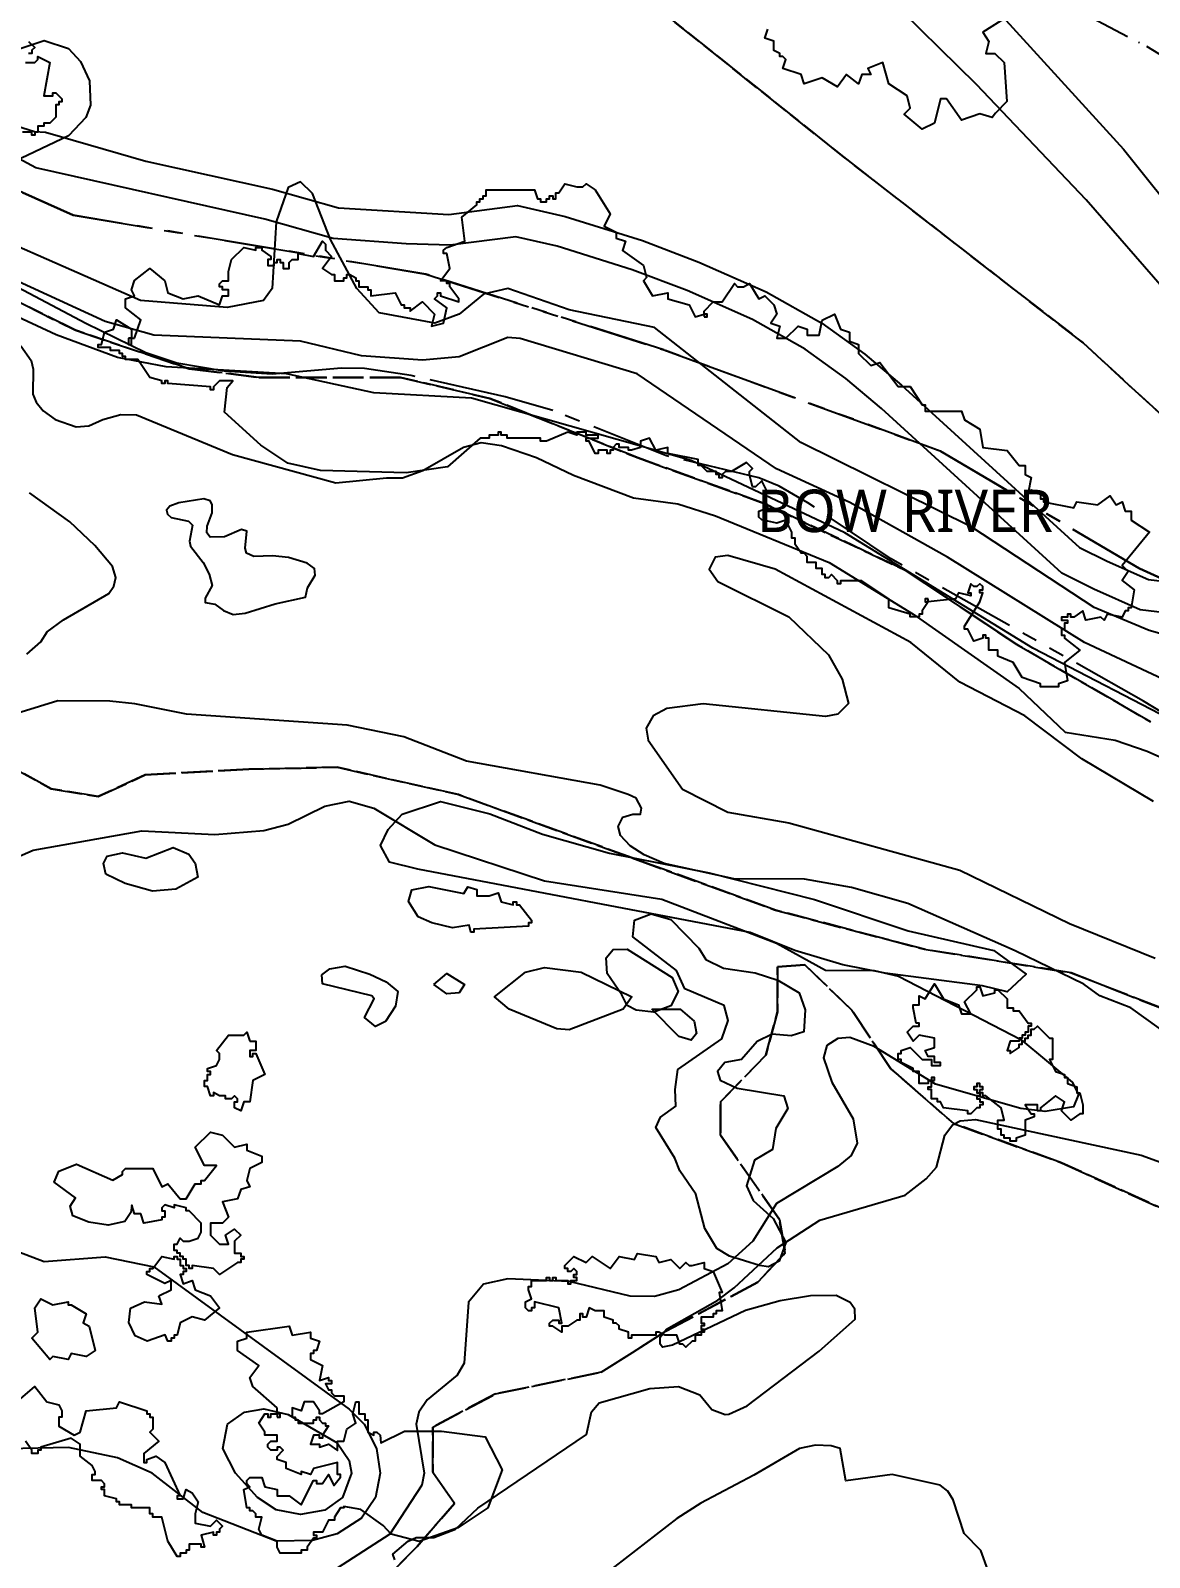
# Model space of a CAD drawing. Header units: metres. Extents: x -400 to 800, y -650 to 500.
# Drawn here: x 187.8 to 280.2, y 243.7 to 369.6 of the extents above; entities that cross this region are included whole.
import ezdxf
from ezdxf.enums import TextEntityAlignment as Align

# ---------------------------------------------------------------- set-up
doc = ezdxf.new("R2010")
doc.units = ezdxf.units.M
doc.header["$LTSCALE"] = 2
for name, pattern in [('DASHDOT', [3.556, 2.54, -0.508, 0, -0.508]), ('DASHED', [1.524, 1.27, -0.254]), ('PHANTOM', [6.35, 3.175, -0.635, 0.635, -0.635, 0.635, -0.635])]:
    doc.linetypes.add(name, pattern=pattern)
for name, color, linetype in [('SITE-FLOOD-LIMIT', 5, 'DASHED'), ('SITE-PATH', 84, 'CONTINUOUS'), ('SITE-PROPERTY', 7, 'PHANTOM'), ('SITE-SETBACK-WATER', 1, 'DASHDOT'), ('SITE-TREE-CANOPY', 94, 'CONTINUOUS'), ('SITE-WATER-EDGE', 5, 'CONTINUOUS'), ('TEXT', 7, 'CONTINUOUS'), ('TOPO-CONTOUR-MAJOR', 8, 'CONTINUOUS'), ('TOPO-CONTOUR-MINOR', 9, 'CONTINUOUS')]:
    doc.layers.add(name, color=color, linetype=linetype)
doc.styles.add('OpenSans', font='OpenSans-Regular.ttf')

msp = doc.modelspace()

# ---------------------------------------------------------------- linework, layer by layer
at = {"layer": 'SITE-FLOOD-LIMIT'}
for points in [[(-77.69, 500), (-1.74, 500), (-1.33, 499.77), (34.51, 480.88), (63.74, 464.95), (96.94, 449.64), (140.03, 428.28), (213.98, 390.59), (232.57, 377.07), (254.93, 359.21), (274.7, 343.86), (289.26, 330.5), (301.84, 320.47), (314.12, 311), (322.37, 302.81), (337.35, 290.27)], [(337.35, 290.27), (322.37, 302.81), (314.12, 311), (301.84, 320.47), (289.26, 330.5), (274.7, 343.86), (254.93, 359.21), (232.57, 377.07), (213.98, 390.59), (140.03, 428.28), (96.94, 449.64), (63.74, 464.95), (34.51, 480.88), (-1.74, 500), (399.92, 500)], [(182.02, 349.66), (191.54, 344.9), (200.92, 341.73), (206.69, 341.01), (218.37, 341.01), (225.73, 339.28), (237.99, 334.37), (248.38, 330.62), (260.03, 325.1), (269.23, 318.97), (280.26, 312.6)], [(280.26, 312.6), (269.23, 318.97), (260.03, 325.1), (248.38, 330.62), (237.99, 334.37), (225.73, 339.28), (218.37, 341.01), (206.69, 341.01), (200.92, 341.73), (191.54, 344.9), (182.02, 349.66)], [(284.05, 287.85), (273.71, 291.89), (261.6, 293.83), (249.32, 297.06), (223.15, 306.59), (213.13, 308.85), (205.86, 308.69), (197.3, 308.21), (193.42, 306.43), (189.54, 307.08), (185.99, 309.02)], [(185.99, 309.02), (189.54, 307.08), (193.42, 306.43), (197.3, 308.21), (205.86, 308.69), (213.13, 308.85), (223.15, 306.59), (249.32, 297.06), (261.6, 293.83), (273.71, 291.89), (284.05, 287.85)], [(216.2, 241), (219.75, 244.55), (222.82, 248.11), (221.04, 250.69), (221.04, 254.41), (226.21, 257.15), (234.94, 258.93), (240.27, 262.32), (247.86, 266.36), (250.13, 268.79), (249.64, 271.53), (244.79, 278.48), (244.79, 281.23), (248.51, 285.1), (249.48, 288.66), (249.48, 292.37), (251.74, 292.54), (255.62, 288.82), (258.85, 283.97), (264.02, 279.45), (272.91, 276.22), (285.67, 270.4)], [(285.67, 270.4), (272.91, 276.22), (264.02, 279.45), (258.85, 283.97), (255.62, 288.82), (251.74, 292.54), (249.48, 292.37), (249.48, 288.66), (248.51, 285.1), (244.79, 281.23), (244.79, 278.48), (249.64, 271.53), (250.13, 268.79), (247.86, 266.36), (240.27, 262.32), (234.94, 258.93), (226.21, 257.15), (221.04, 254.41), (221.04, 250.69), (222.82, 248.11), (219.75, 244.55), (216.2, 241)]]:
    msp.add_lwpolyline(points, dxfattribs=at)
at = {"layer": 'SITE-PATH'}
for points in [[(281.82, 347.8), (274.97, 355.66), (265.92, 365.18), (258.29, 372.68)], [(267.47, 371.41), (278.04, 359.84), (294.18, 339.69), (303.27, 329.11), (314.2, 318.55), (330.1, 306.5)], [(186.67, 361.77), (188.17, 361.31), (189.08, 361.25), (197.36, 358.86), (207.8, 356.54), (213.25, 354.99), (222.36, 354.45), (228.03, 355.19), (231.95, 354.29), (238.34, 352.31), (242.99, 350.53), (248.56, 348.07), (253.15, 345.49), (256.69, 342.93), (259.73, 340.37), (274.41, 326.97), (276.68, 325.84), (280.11, 324.33), (293.07, 322.76)], [(337.71, 296.41), (325.67, 303.46), (313.8, 312.18), (306.91, 318.13), (292.73, 320.24), (279.42, 321.84), (275.59, 323.54), (272.96, 324.86), (258.06, 338.45), (255.13, 340.92), (251.77, 343.35), (247.43, 345.79), (242.02, 348.18), (237.5, 349.9), (231.29, 351.83), (227.9, 352.62), (222.48, 351.91), (218.84, 352.02), (212.81, 352.48), (207.17, 354.07), (188.27, 358.31), (182.29, 361.52)]]:
    msp.add_lwpolyline(points, dxfattribs=at)
at = {"layer": 'SITE-PROPERTY'}
for points in [[(-35.35, 466), (6.91, 427.36), (28.33, 405.81), (71.07, 364.05), (88.36, 353.52), (92.28, 352.98), (117.32, 350.27), (140.49, 348.09), (161.91, 356.28), (178.21, 359.82), (187.18, 356.27), (191.35, 354.4), (220.46, 349.54), (240.09, 343.28), (262.9, 334.95), (279.37, 325.25), (306.77, 312.69), (332.86, 288.64)], [(332.86, 288.64), (306.77, 312.69), (279.37, 325.25), (262.9, 334.94), (240.09, 343.28), (220.46, 349.54), (191.35, 354.4), (187.18, 356.27), (178.21, 359.82), (161.91, 356.28), (140.49, 348.09), (117.32, 350.27), (92.28, 352.98), (88.36, 353.52), (71.07, 364.05), (28.33, 405.81), (6.91, 427.36), (-35.35, 466)], [(282.91, 312.34), (279.69, 314.31), (258.86, 326.04), (252, 330.66), (249.62, 332.04), (247.93, 332.72), (240.23, 334.57), (230.93, 338.28), (227.02, 339.4), (219.24, 341.16), (215.39, 341.74), (213.49, 341.77), (207.77, 341.29), (203.81, 341.53), (199.9, 342.19), (197.36, 343.05), (192.39, 345.45), (179.84, 352.14)]]:
    msp.add_lwpolyline(points, dxfattribs=at)
at = {"layer": 'SITE-SETBACK-WATER'}
msp.add_lwpolyline([(273.88, 371.51), (279.95, 368.33), (286.88, 364.07), (296.8, 357.24), (303.4, 354.49), (310.1, 351.05), (315.03, 348.03), (320.88, 343.78), (326.6, 343.55), (331.3, 342.82)], dxfattribs=at)
at = {"layer": 'SITE-TREE-CANOPY'}
for points in [[(268.43, 370.75), (266.43, 369.49), (266.93, 368.74), (266.68, 367.74), (267.43, 367.74), (268.18, 367), (268.41, 363.78), (267.47, 362.81), (267.19, 362.47), (266.18, 362.75), (264.68, 362.25), (263.43, 363.99), (262.93, 363.99), (262.43, 361.99), (261.43, 361.49), (259.93, 362.74), (260.43, 363.24), (260.18, 364.24), (258.68, 365.24), (258.18, 367), (256.93, 366.5), (257.18, 366), (256.43, 366), (256.18, 365.24), (255.18, 366), (254.43, 365), (253.18, 365.74), (251.68, 365.24), (251.43, 366), (249.93, 366.49), (250.18, 367.24), (249.93, 367.49), (249.68, 367.49), (249.68, 367.74), (249.18, 367.99), (249.18, 368.75), (248.43, 368.99), (248.68, 369.75)], [(187.68, 368.74), (188.18, 368.24), (187.93, 368), (187.93, 367.74), (187.68, 367.74)], [(187.43, 366.99), (188.18, 366.99), (188.43, 367.24), (188.43, 367.49), (189.43, 366.99), (188.93, 364.25), (189.68, 364.25), (189.68, 364.49), (189.93, 364.49), (190.43, 363.99), (190.43, 363.75), (190.18, 363.75), (190.18, 363.49), (189.93, 363.49), (189.93, 362.49), (189.43, 361.99), (188.93, 361.99), (188.93, 361.74), (188.43, 361.74), (188.43, 361.24), (188.18, 361.24), (188.18, 360.99), (187.93, 360.99), (187.93, 361.24), (187.18, 361.24)], [(186.43, 256.25), (188.18, 257.75), (189.18, 256.49), (190.18, 256.25), (190.43, 255.75), (190.43, 255.24), (190.18, 255.24), (190.18, 254.49), (191.43, 253.74), (191.93, 254), (192.43, 255.74), (194.93, 255.99), (195.18, 256.49), (197.43, 255.74), (197.43, 255.49), (197.68, 255.49), (197.68, 255.24), (197.93, 255.24), (197.93, 254.24), (197.68, 254), (198.43, 253.24), (197.18, 252.24), (197.18, 251.5), (197.43, 251.5), (197.43, 251.74), (198.18, 252), (198.93, 251.49), (200.18, 248.75), (199.93, 248.75), (199.93, 248.49), (200.43, 248.49), (200.68, 249.25), (201.18, 248.99), (201.68, 248.25), (201.43, 247.25), (201.43, 246.49), (202.68, 246.24), (203.18, 246.74), (203.68, 246.24), (203.43, 245.99), (203.43, 245.74), (203.18, 245.74), (203.18, 245.49), (202.93, 245.49), (202.93, 245.74), (201.93, 245.49), (202.18, 244.5), (201.93, 244.5), (201.93, 244.74), (200.93, 244.74), (200.93, 244.24), (200.68, 244.24), (200.68, 244), (200.18, 244), (200.18, 243.74), (199.93, 243.74), (199.18, 244.99), (198.68, 246.99), (197.93, 246.99), (197.93, 247.25), (197.68, 247.25), (197.68, 247.75), (196.18, 247.75), (196.18, 247.99), (195.18, 247.99), (195.18, 248.25), (194.93, 248.25), (194.93, 248.49), (193.93, 248.75), (193.93, 249.25), (193.68, 249.25), (193.68, 249.49), (193.93, 249.49), (193.93, 249.74), (193.68, 249.99), (192.93, 249.99), (192.93, 250.49), (193.18, 250.49), (193.18, 250.74), (192.93, 251.24), (191.93, 252), (191.93, 253), (191.18, 253.5), (188.68, 252.74), (188.68, 252.5), (188.43, 252.5), (188.43, 252.24), (187.93, 252.24), (187.93, 252.5), (187.43, 253.24)]]:
    msp.add_lwpolyline(points, dxfattribs=at)
for points in [[(196.43, 344.25), (196.93, 345.75), (195.68, 346.75), (195.68, 347.49), (196.43, 347.74), (196.18, 348.24), (196.43, 349), (197.68, 350), (198.93, 348.99), (199.18, 347.99), (200.43, 347.49), (201.68, 347.74), (203.43, 346.99), (203.68, 347.75), (204.18, 347.75), (204.18, 348.24), (203.68, 348.24), (203.68, 348.49), (203.43, 348.49), (203.43, 348.74), (203.68, 348.99), (204.18, 348.99), (204.18, 349.74), (204.43, 350.74), (205.43, 351.74), (206.43, 351.5), (206.43, 351.74), (206.93, 351.74), (206.93, 351.5), (207.68, 351), (207.68, 350.74), (207.43, 350.74), (207.43, 350.24), (207.93, 350.24), (207.93, 350.5), (208.18, 350.5), (208.18, 350.74), (208.43, 350.74), (208.43, 350.5), (208.68, 350.5), (208.68, 349.99), (209.18, 349.99), (209.18, 350.5), (209.43, 350.74), (209.93, 350.74), (209.93, 351.24), (211.18, 351), (211.93, 352.24), (212.18, 352), (212.18, 351.5), (212.68, 351), (211.93, 349.99), (212.68, 349.49), (212.93, 349.49), (212.93, 348.99), (213.68, 348.99), (213.68, 349.24), (213.93, 349.24), (213.93, 349.49), (214.18, 349.49), (214.68, 349.24), (214.68, 348.99), (214.93, 348.99), (214.93, 348.49), (215.68, 348.49), (215.68, 348.25), (215.93, 348.25), (215.93, 347.75), (217.93, 347.99), (218.43, 346.99), (218.68, 346.99), (218.68, 346.75), (219.18, 346.75), (219.18, 346.49), (220.18, 347.25), (221.18, 346.24), (220.93, 345.24), (221.93, 345.49), (222.18, 346.75), (221.18, 347.49), (221.43, 347.75), (221.43, 347.99), (221.68, 347.99), (221.68, 347.75), (223.18, 347.25), (223.18, 347.49), (222.43, 348.49), (222.43, 348.75), (222.18, 348.75), (222.18, 348.99), (221.68, 348.99), (222.43, 349.99), (222.18, 351.24), (221.93, 351.24), (221.93, 351.5), (222.18, 351.74), (223.68, 352.24), (223.43, 354.24), (224.68, 355.24), (224.68, 355.49), (224.93, 355.49), (224.93, 355.74), (225.18, 355.74), (225.18, 355.99), (225.43, 355.99), (225.43, 356.49), (229.43, 356.49), (229.68, 355.74), (229.93, 355.74), (229.93, 355.49), (230.43, 355.49), (230.43, 355.74), (230.68, 355.74), (230.68, 355.99), (230.93, 355.99), (230.93, 355.74), (231.18, 355.74), (231.18, 356.24), (231.43, 356.24), (231.93, 356.99), (232.93, 356.74), (233.43, 356.74), (233.68, 356.99), (234.43, 356.49), (235.68, 354.5), (235.18, 353.5), (236.18, 353), (236.18, 352.5), (236.93, 352.24), (236.68, 351.49), (238.43, 350.25), (238.68, 349.25), (238.43, 348.99), (239.18, 347.74), (240.43, 347.99), (240.43, 347.49), (242.18, 346.99), (242.68, 346), (243.43, 346.24), (243.43, 346.49), (244.18, 347.24), (244.93, 347.24), (245.93, 348.75), (246.18, 348.49), (246.68, 348.49), (247.18, 348.75), (247.93, 347.49), (248.43, 347.74), (249.18, 346.99), (249.43, 346.24), (248.93, 345.5), (249.68, 345.24), (249.43, 344.24), (250.18, 344.24), (251.18, 345.24), (251.93, 345), (251.93, 344.5), (252.93, 344.5), (253.18, 345.74), (254.18, 346.24), (254.68, 345), (255.43, 344.74), (255.43, 343.99), (256.18, 343.74), (256.18, 342.99), (257.18, 341.99), (257.93, 342.25), (259.43, 340.25), (260.43, 340.25), (261.43, 338.74), (261.68, 338.74), (261.68, 338.24), (264.68, 338.24), (264.93, 337.5), (266.18, 336.74), (266.43, 335.24), (268.43, 334.99), (269.43, 333.75), (269.93, 333.75), (269.93, 332.99), (270.43, 332.75), (270.18, 331.49), (270.43, 331.49), (270.43, 331.75), (271.18, 331.49), (271.18, 330.99), (271.43, 330.99), (271.43, 330.74), (273.93, 330.24), (274.18, 330.74), (275.93, 330.49), (276.93, 331.24), (277.43, 330.49), (277.93, 330.74), (278.18, 329.99), (278.68, 329.99), (278.68, 329.24), (280.18, 328.24), (277.93, 325.49), (278.43, 324.99), (277.93, 324.25), (278.93, 323.49), (278.68, 321.99), (278.43, 321.99), (278.43, 321.74), (278.18, 321.74), (277.93, 321.24), (276.68, 321.49), (276.43, 320.99), (276.18, 321.24), (274.93, 320.99), (274.68, 321.75), (273.93, 321.24), (273.68, 321.24), (273.68, 321.49), (273.43, 321.49), (273.43, 321.24), (272.93, 321.24), (272.93, 320.99), (273.43, 320.99), (273.43, 320.74), (273.18, 320.74), (273.18, 320.24), (272.93, 320.24), (272.93, 319.74), (273.18, 319.74), (273.18, 319.5), (274.43, 318.5), (273.18, 317.5), (273.43, 315.99), (272.68, 315.74), (272.68, 315.49), (271.18, 315.49), (271.18, 315.74), (269.68, 316.24), (268.93, 317.5), (267.68, 318), (267.68, 318.5), (266.93, 318.5), (266.93, 319.49), (266.68, 319.49), (266.68, 319.74), (266.43, 319.74), (266.43, 319.49), (265.68, 319.24), (265.18, 320.24), (264.93, 320.24), (264.93, 320.49), (266.18, 322.49), (266.43, 323.25), (266.18, 323.25), (266.18, 323.49), (266.43, 323.49), (266.43, 323.75), (266.18, 323.99), (265.93, 323.75), (265.68, 323.75), (265.43, 323.99), (265.18, 323.25), (265.43, 323.25), (265.43, 322.99), (264.43, 323.25), (264.18, 322.75), (261.93, 322.49), (261.43, 321.75), (261.43, 321.49), (261.18, 321.49), (261.18, 321.25), (260.43, 321.25), (260.43, 321.49), (258.68, 321.99), (258.68, 322.75), (256.43, 324.24), (254.68, 324.24), (254.68, 323.99), (254.43, 323.99), (254.43, 324.24), (253.93, 324.74), (253.68, 324.49), (253.43, 324.49), (253.43, 324.74), (253.18, 324.74), (253.18, 325.24), (252.68, 325.24), (252.68, 325.74), (251.93, 325.74), (251.93, 326.24), (251.68, 326.5), (251.43, 326.5), (250.93, 327.24), (250.93, 327.74), (250.68, 327.74), (250.68, 328.24), (250.18, 329.24), (249.43, 328.99), (248.18, 329.25), (247.93, 329.49), (247.93, 329.99), (248.68, 330.25), (248.43, 331.25), (248.43, 331.49), (248.68, 331.49), (248.18, 332.49), (247.68, 331.99), (247.43, 331.99), (247.18, 332.99), (247.18, 333.24), (247.43, 333.49), (246.93, 334), (245.68, 333.24), (245.18, 333.24), (244.93, 332.99), (244.93, 332.74), (244.68, 332.74), (244.68, 332.99), (244.43, 332.99), (244.43, 333.24), (243.68, 333.24), (243.18, 333.74), (242.93, 333.74), (242.93, 334.24), (240.43, 334.74), (240.43, 335.24), (239.43, 335), (238.93, 336), (238.18, 335.74), (238.18, 335.24), (237.43, 335), (237.18, 335), (237.18, 335.24), (236.43, 335.24), (236.43, 335.5), (236.18, 335.5), (235.93, 335.24), (235.93, 335), (235.68, 335), (235.68, 334.74), (235.43, 334.74), (235.43, 335), (234.68, 335), (234.68, 334.74), (234.43, 334.74), (233.93, 335.74), (233.68, 335.74), (233.68, 335.99), (234.68, 335.99), (234.68, 336.24), (233.68, 336.24), (233.68, 336.49), (232.93, 336.49), (232.93, 336.24), (232.18, 336.49), (230.43, 335.74), (229.93, 335.74), (229.93, 335.99), (227.18, 335.99), (227.18, 336.24), (226.68, 336.24), (226.68, 336.49), (226.43, 336.49), (226.43, 336.24), (225.68, 336.24), (225.68, 335.99), (224.94, 335.99), (222.26, 333.63), (218.84, 333.15), (211.77, 333.34), (209.06, 333.94), (206.84, 335.41), (203.85, 338.15), (204.06, 340.18), (204.53, 340.74), (203.43, 340.74), (202.93, 340.24), (202.93, 340), (202.68, 340), (202.68, 340.24), (199.18, 340.5), (199.18, 340.74), (198.93, 340.74), (198.93, 340.5), (198.68, 340.5), (198.68, 340.74), (197.68, 341), (196.68, 342.49), (195.68, 342.49), (195.68, 342.74), (195.43, 342.74), (195.43, 342.99), (195.18, 342.99), (195.18, 343.24), (194.43, 343.24), (194.43, 343.49), (193.43, 343.49), (193.43, 343.74), (193.68, 343.74), (193.93, 344.75), (194.68, 344.99), (194.93, 345.75), (196.18, 344.99), (196.18, 344.25)], [(243.43, 346), (243.68, 346), (243.68, 346.24), (243.43, 346.24)], [(195.93, 344.25), (195.93, 343.74), (196.18, 343.74), (196.18, 344.25)], [(261.93, 322.75), (261.68, 322.75), (261.68, 322.49), (261.93, 322.49)], [(218.5, 304.98), (221.68, 306.01), (225.75, 305.01), (230.1, 303.34), (235.62, 301.75), (243.84, 300.13), (252.55, 297.94), (260.28, 295.35), (267.33, 293.74), (270.01, 291.77), (268.45, 290.32), (266.41, 290.82), (258.37, 291.85), (254.88, 292.55), (250.92, 293.74), (247.22, 295.21), (219.79, 300.43), (217.47, 301.02), (216.72, 302.4), (217.34, 303.7)], [(193.85, 300.91), (194.15, 301.51), (195.43, 301.79), (197.35, 301.36), (199.61, 302.24), (200.91, 301.67), (201.43, 300.93), (201.64, 299.78), (199.84, 298.79), (197.9, 298.62), (195.64, 299.27), (194.04, 300.03)], [(222.65, 295.61), (220.95, 296), (219.82, 296.52), (219.02, 297.78), (219.3, 298.74), (220.72, 299.01), (223.59, 298.43), (223.93, 298.99), (224.68, 298.75), (224.68, 298.25), (225.68, 298.25), (226.43, 298.49), (226.68, 297.74), (227.68, 297.49), (227.68, 297.74), (227.93, 297.74), (227.93, 297.49), (228.18, 297.49), (229.18, 296.24), (229.18, 296), (228.93, 296), (228.93, 295.74), (224.43, 295.5), (224.43, 295.24), (224.18, 295.24), (224.04, 295.83)], [(241.41, 275.56), (241.01, 276.6), (239.45, 279.13), (239.82, 279.97), (241.09, 280.89), (241.03, 282.27), (241.25, 283.92), (244.88, 286.44), (245.4, 287.95), (245.09, 289.18), (241.84, 290.58), (241.16, 292.08), (237.55, 294.87), (237.68, 296.24), (239.06, 296.75), (240.69, 296.28), (242.99, 293.92), (243.58, 292.99), (245.03, 292.27), (247.64, 291.89), (249.51, 291.28), (251.26, 290.23), (251.78, 288.83), (251.66, 287.03), (250.61, 286.69), (249.04, 286.83), (247.81, 286.21), (246.5, 284.74), (245.13, 284.49), (244.52, 283.75), (244.75, 283.02), (246.16, 282.38), (250, 281.75), (250.34, 280.69), (249.35, 279.05), (249.06, 277.3), (247.59, 276.43), (246.93, 274.32), (247.48, 273.1), (249.12, 271.61), (250.16, 269.63), (249.63, 268.11), (248.73, 267.64), (248.01, 267.74), (245.53, 268.51), (244.49, 269.14), (243.5, 270.8), (242.73, 273.62)], [(236.64, 290.07), (235.42, 291.83), (235.34, 293.13), (235.91, 293.82), (237.07, 293.85), (240.8, 291.5), (241.29, 290.36), (240.69, 289.17), (239.29, 288.63), (237.82, 288.82), (237.09, 289.19)], [(211.89, 291.73), (212.53, 292.22), (213.8, 292.44), (215.84, 291.79), (217.2, 291.15), (218.14, 290.35), (217.95, 289.15), (217.14, 287.88), (216.32, 287.45), (215.39, 288.21), (216.19, 289.73), (216.01, 289.99), (211.94, 290.98)], [(261.93, 282.99), (261.93, 282.75), (261.18, 282.75), (261.18, 283.75), (260.68, 283.75), (260.68, 283.99), (259.68, 284.49), (259.68, 284.74), (259.43, 284.74), (259.43, 285.24), (259.68, 285.24), (259.68, 285.49), (260.43, 285.74), (261.43, 284.74), (262.18, 284.74), (262.18, 284.25), (262.93, 284.25), (262.93, 284.49), (262.43, 284.49), (262.43, 284.99), (261.93, 284.99), (261.68, 285.49), (262.43, 285.74), (262.43, 286.5), (261.18, 286.74), (260.68, 286.24), (260.18, 287), (260.68, 287.5), (261.18, 287.5), (261.18, 287.74), (260.93, 287.74), (260.68, 289), (260.68, 289.24), (261.18, 289.24), (261.18, 289.99), (261.68, 289.74), (262.43, 290.99), (263.18, 289.74), (264.43, 289.24), (264.68, 288.5), (265.43, 288.5), (264.93, 289.5), (265.93, 290.49), (265.93, 290.74), (266.18, 290.74), (266.43, 289.99), (267.43, 290.24), (267.43, 290.49), (267.68, 290.49), (268.43, 289.74), (268.43, 289), (268.93, 289), (268.93, 288.74), (269.43, 288.74), (270.18, 287.74), (270.43, 287.74), (270.43, 287.5), (270.18, 287.5), (270.18, 287), (269.93, 287), (269.93, 286.74), (269.68, 286.74), (269.68, 286.49), (269.43, 286.49), (269.43, 286.24), (268.68, 286.24), (268.43, 285.49), (268.68, 285.49), (268.68, 285.24), (269.43, 285.74), (269.43, 285.99), (269.68, 285.99), (269.68, 286.24), (269.93, 286.24), (269.93, 286.49), (270.18, 286.49), (270.18, 286.74), (270.43, 286.74), (270.43, 287.24), (270.68, 287.24), (270.93, 287.5), (271.93, 286.49), (272.18, 286.49), (272.18, 284.75), (271.93, 284.75), (272.43, 283.75), (273.18, 283.49), (273.18, 283.25), (273.43, 283.25), (273.43, 282.75), (274.18, 282.49), (274.18, 281.99), (274.43, 281.99), (274.68, 280.99), (274.68, 280.24), (274.43, 280.24), (273.68, 279.74), (272.93, 280.5), (273.18, 281.24), (272.43, 281.74), (271.18, 280.74), (271.18, 280.49), (270.93, 280.49), (270.93, 280.99), (269.93, 280.99), (270.43, 280.24), (270.68, 280.24), (270.68, 280), (269.93, 279.74), (269.93, 278.5), (269.18, 278.24), (269.18, 278), (268.68, 278), (268.68, 278.24), (268.18, 278.24), (268.18, 278.5), (267.93, 278.5), (267.93, 279), (267.68, 279), (267.68, 279.74), (268.18, 279.74), (267.93, 280.74), (266.68, 281.74), (266.43, 281.74), (266.43, 281.99), (266.18, 281.99), (266.18, 281.74), (265.93, 281.74), (265.93, 281.49), (266.18, 281.49), (266.18, 281.24), (266.43, 281.24), (266.43, 280.99), (266.18, 280.99), (266.18, 280.74), (265.93, 280.74), (265.43, 280.24), (265.18, 280.24), (265.18, 280.49), (263.18, 280.74), (262.93, 281.24), (262.68, 281.24), (262.68, 281.49), (262.18, 281.49), (262.18, 282.25), (261.93, 282.25), (261.93, 282.49), (262.18, 282.49), (262.18, 282.99)], [(205.93, 286.24), (206.43, 286.24), (206.43, 285.49), (205.93, 285.49), (205.93, 284.99), (206.18, 284.99), (206.18, 285.24), (206.43, 285.24), (207.18, 283.5), (206.18, 283), (205.93, 281.24), (205.43, 281.24), (205.18, 280.49), (204.68, 280.74), (204.68, 281.24), (204.93, 281.24), (204.93, 281.5), (204.68, 281.74), (204.43, 281.5), (203.93, 281.5), (203.93, 281.74), (203.43, 281.74), (202.93, 282), (202.93, 281.74), (202.68, 281.74), (202.43, 282.5), (202.18, 282.5), (202.18, 283), (202.43, 283), (202.43, 283.5), (202.68, 283.5), (202.68, 283.74), (202.43, 283.74), (202.43, 284), (203.18, 284.24), (203.43, 284.74), (203.43, 285.24), (203.18, 285.49), (204.18, 286.75), (205.43, 286.75), (205.68, 286.99)], [(262.43, 282.99), (262.43, 283.25), (262.18, 283.25), (262.18, 282.99)], [(266.18, 282.25), (266.43, 282.25), (266.43, 282.49), (266.18, 282.49), (266.18, 282.75), (265.93, 282.75), (265.93, 282.49), (265.68, 282.49), (265.68, 282.25), (265.93, 282.25), (265.93, 281.99), (266.18, 281.99)], [(196.11, 272.1), (195.61, 271.36), (194.23, 271.06), (192.65, 271.31), (191.32, 271.84), (191.1, 272.64), (191.54, 273.33), (189.78, 274.61), (190.16, 275.51), (191.64, 276.11), (194.62, 274.79), (195.43, 275.24), (195.43, 275.49), (195.68, 275.75), (197.93, 275.74), (198.68, 274.24), (199.18, 274.49), (200.18, 273.24), (200.68, 273.24), (201.43, 274.49), (201.93, 274.49), (201.93, 274.74), (202.18, 274.74), (203.18, 275.99), (202.18, 275.99), (201.43, 277.49), (202.68, 278.75), (203.68, 278.49), (204.68, 277.49), (205.68, 277.75), (205.68, 277.25), (206.93, 276.75), (206.93, 276.24), (205.93, 275.74), (205.68, 274.74), (205.93, 274.24), (205.18, 274), (204.93, 273.24), (203.68, 273), (204.18, 271.74), (203.68, 271.24), (202.68, 271.24), (202.68, 270.24), (203.43, 269.49), (204.18, 269.49), (203.93, 270.24), (204.68, 270.74), (205.18, 270.24), (204.68, 269.75), (204.68, 268.75), (205.18, 268.75), (205.18, 268.49), (205.43, 268.49), (205.43, 268.25), (205.18, 268.25), (205.18, 267.99), (204.93, 267.99), (203.43, 266.99), (202.93, 267.49), (201.18, 267.75), (201.18, 267.49), (200.93, 267.49), (200.93, 267.75), (200.68, 267.75), (200.68, 268.25), (200.43, 268.25), (200.43, 268.49), (200.18, 268.49), (200.18, 268.75), (199.93, 268.75), (199.93, 268.99), (199.68, 268.99), (199.68, 269.49), (199.93, 269.49), (200.18, 269.99), (200.43, 269.74), (200.93, 269.74), (201.68, 269.99), (201.93, 270.49), (201.93, 271.24), (200.93, 272.24), (200.68, 272.24), (200.68, 272.5), (199.68, 272.74), (199.68, 272.5), (198.93, 272.74), (198.68, 272.5), (198.68, 272.24), (198.93, 272.24), (198.93, 271.74), (198.68, 271.74), (198.68, 271.5), (197.18, 271.24), (196.93, 272), (196.43, 272), (196.19, 272.71)], [(198.43, 265.24), (199.43, 265.74), (199.43, 266.49), (198.93, 266.25), (197.43, 266.99), (197.43, 267.25), (197.68, 267.25), (197.68, 267.49), (197.93, 267.49), (198.68, 268.49), (199.68, 268.25), (199.68, 268.49), (199.93, 268.49), (199.93, 268.25), (200.18, 268.25), (200.18, 267.75), (200.43, 267.75), (200.43, 267.49), (200.68, 267.49), (200.68, 267.25), (200.43, 267.25), (200.43, 266.99), (200.18, 266.99), (200.43, 266.24), (201.18, 266.49), (201.43, 265.74), (202.68, 265.24), (203.43, 264.24), (202.18, 263.24), (201.18, 263.5), (200.18, 263), (199.93, 262), (199.68, 262), (199.68, 261.74), (199.43, 261.74), (199.43, 261.5), (199.18, 261.5), (198.95, 262.03), (197.45, 261.5), (196.47, 261.93), (195.96, 263.04), (196.1, 264.21), (197.24, 264.73), (198.66, 264.54)], [(239.68, 268), (240.68, 268.24), (241.43, 267.5), (241.93, 268), (242.18, 267.74), (242.43, 267.74), (243.43, 268), (243.43, 267.5), (244.18, 267.24), (244.93, 265.5), (244.68, 265.5), (244.93, 263.99), (244.43, 263.99), (244.43, 263.74), (244.18, 263.74), (244.18, 263.49), (243.18, 263.49), (243.18, 262.99), (243.43, 262.99), (243.43, 262.75), (243.18, 262.75), (243.18, 262.49), (243.43, 262.49), (243.43, 262.25), (243.18, 262.25), (243.18, 261.99), (242.68, 261.99), (242.68, 261.49), (242.43, 261.49), (241.93, 260.99), (241.68, 261.25), (241.43, 261.25), (241.18, 261.99), (240.18, 261.99), (239.68, 262.25), (239.43, 262.25), (239.43, 261.99), (237.43, 261.99), (237.43, 261.75), (237.18, 261.75), (237.18, 262.25), (236.43, 262.49), (236.43, 262.75), (236.18, 262.99), (235.93, 262.99), (235.93, 263.24), (235.18, 263.49), (235.18, 263.99), (234.43, 263.99), (233.93, 264.24), (233.68, 263.49), (233.43, 263.49), (233.43, 263.74), (233.18, 263.74), (233.18, 263.24), (232.93, 263.24), (232.18, 262.74), (231.68, 262.74), (231.68, 262.25), (230.93, 262.74), (230.68, 262.74), (230.68, 262.99), (230.93, 263.24), (231.43, 263.24), (231.43, 262.99), (231.68, 262.99), (231.43, 264.24), (229.43, 264.74), (229.43, 264.24), (229.18, 264.24), (229.18, 263.99), (228.93, 263.99), (228.68, 264.24), (228.68, 264.74), (229.18, 265), (228.93, 265.74), (228.93, 266), (229.18, 266), (229.18, 266.5), (230.43, 266.5), (230.43, 266.74), (230.68, 266.74), (230.68, 266.5), (230.93, 266.5), (230.93, 266.74), (231.18, 266.74), (231.18, 266.5), (232.18, 266.5), (232.18, 266.24), (232.43, 266.24), (232.43, 266.5), (232.93, 266.5), (232.93, 266.74), (232.68, 266.74), (232.68, 267), (232.93, 267), (232.93, 267.24), (232.68, 267.49), (232.43, 267.24), (232.18, 267.24), (232.18, 267.49), (231.93, 267.49), (231.93, 267.74), (232.68, 268.49), (233.68, 267.99), (234.18, 268.49), (235.68, 267.5), (236.43, 268.49), (237.68, 268.24), (237.93, 268.74), (239.43, 268.49)], [(189.68, 264.49), (190.93, 264.74), (190.93, 264.49), (191.18, 264.49), (192.43, 263.74), (192.18, 263), (192.68, 262.74), (193.18, 260.74), (192.43, 260.24), (191.18, 260.49), (190.93, 259.99), (189.68, 260.24), (189.43, 259.99), (187.93, 261.74), (188.43, 262.24), (188.18, 264.24), (188.68, 264.99)], [(208.18, 255.99), (206.18, 257.75), (205.93, 258.49), (206.68, 259.49), (204.93, 260.74), (204.93, 261.49), (205.68, 261.74), (205.68, 262.24), (209.18, 262.74), (209.43, 261.99), (210.93, 262.24), (210.93, 261.74), (211.68, 261.49), (211.43, 260.74), (211.18, 260.74), (211.18, 260.49), (210.93, 260.49), (210.93, 259.99), (211.93, 259.49), (211.68, 258.25), (212.43, 258.49), (212.43, 258.25), (212.68, 258.25), (212.68, 257.99), (212.18, 257.99), (212.43, 257.49), (212.68, 257.49), (212.68, 257.24), (212.93, 256.99), (213.68, 256.99), (213.68, 256.49), (211.93, 255.5), (211.68, 255.5), (211.68, 255.74), (211.18, 256.49), (210.43, 256.49), (210.18, 255.74), (209.43, 255.99), (209.43, 255.24), (209.68, 255.24), (209.68, 255), (209.93, 255), (209.93, 254.74), (211.18, 254.74), (211.18, 255), (211.43, 255), (211.43, 255.24), (211.68, 255.24), (211.68, 255), (211.93, 254.74), (212.18, 254.74), (212.18, 254.5), (212.43, 254.5), (211.93, 253.74), (211.93, 253.5), (211.68, 253.5), (211.68, 253.74), (211.18, 253.74), (210.93, 253), (211.68, 253), (211.68, 252.74), (212.43, 253), (213.18, 252.49), (213.18, 253.24), (213.68, 253.24), (213.93, 254.24), (214.68, 254.74), (214.43, 255.5), (214.68, 256.49), (214.93, 256.49), (214.93, 255.5), (215.43, 255.5), (215.43, 255), (215.68, 255), (215.68, 254), (216.18, 253.74), (216.18, 254), (216.43, 254), (216.68, 253.74), (216.76, 253.11), (218.71, 254.07), (221.74, 254.08), (225.36, 253.61), (226.77, 250.87), (225.57, 247.75), (223.11, 246.11), (219.91, 244.96), (217.61, 245.58), (216.95, 246.28), (215.09, 247.61), (213.68, 247.86), (213.68, 247.74), (213.43, 247.74), (212.93, 246.99), (212.93, 246.74), (212.43, 246.74), (211.93, 245.74), (211.18, 245.74), (211.18, 245.5), (211.43, 245.5), (211.43, 245.24), (211.18, 245.24), (210.68, 244.5), (210.68, 244.24), (210.18, 244.24), (210.18, 244), (208.43, 244), (208.18, 244.5), (208.18, 245), (206.93, 245.5), (206.68, 245.99), (206.93, 246.99), (206.43, 246.99), (206.43, 247.24), (206.18, 247.49), (205.93, 247.49), (205.93, 247.75), (205.68, 247.75), (205.43, 249.25), (205.93, 249.49), (205.68, 249.75), (205.68, 249.99), (205.93, 250.25), (206.93, 250.25), (207.18, 249.49), (208.18, 249.25), (208.18, 248.75), (209.18, 248.75), (210.18, 247.99), (211.18, 249.99), (211.43, 249.99), (211.43, 249.75), (211.93, 249.75), (212.43, 250.49), (212.88, 249.6), (213.43, 250.28), (213.43, 250.49), (213.18, 250.49), (213.18, 251.49), (211.18, 250.99), (210.93, 250.49), (210.18, 250.75), (210.18, 250.49), (208.93, 250.99), (208.93, 251.49), (208.18, 251.74), (208.18, 251.99), (208.68, 252.5), (208.43, 252.74), (208.18, 252.74), (208.18, 252.5), (207.93, 252.5), (207.68, 252.5), (207.43, 252.74), (207.43, 253), (207.68, 253.24), (208.18, 253.24), (208.18, 253.74), (207.18, 253.74), (207.18, 254), (206.68, 254.74), (207.18, 255.49), (207.43, 255.49), (207.43, 255.24), (207.68, 255.24), (207.68, 255.49), (208.18, 255.5)], [(208.18, 255.24), (208.43, 255.24), (208.43, 255.5), (208.18, 255.5)]]:
    msp.add_lwpolyline(points, close=True, dxfattribs=at)
at = {"layer": 'SITE-WATER-EDGE'}
for points in [[(187.03, 343.61), (187.9, 342.41), (188.05, 341.69), (188.02, 339.62), (188.3, 338.97), (188.89, 338.25), (189.87, 337.53), (191.59, 336.93), (192.66, 337.03), (193.8, 337.55), (195.28, 337.95), (196.59, 337.93), (204.51, 334.66), (213.03, 332.32), (217.21, 332.74), (218.53, 332.72), (220.2, 333.34), (223.56, 335.25), (225.04, 335.63), (226.7, 335.4), (229.59, 334.41), (232.64, 332.94), (237.6, 331.08), (241.27, 330.58), (244.36, 329.59), (253.76, 325.74), (260.69, 321.48), (269.43, 315.35), (273.23, 311.73), (277.34, 311.08), (280, 310.18), (283.02, 308.83)], [(187.53, 318.19), (188.68, 319.2), (189.2, 320.02), (190.55, 321.02), (194.29, 323.18), (194.71, 323.78), (194.88, 324.5), (194.61, 325.4), (193.14, 327.15), (191.09, 329.11), (187.74, 331.48)], [(290.65, 280.39), (278.64, 289.01), (276.09, 289.98), (274.77, 290.95), (269.11, 293.69), (260.24, 297.6), (255.6, 298.92), (251.72, 299.62), (245.87, 299.65), (240.12, 300.91), (238.47, 301.61), (237.33, 302.36), (236.53, 303.22), (236.33, 303.96), (236.72, 304.73), (237.55, 304.99), (238.17, 304.99), (238.26, 305.46), (237.81, 306.31), (237.17, 306.61), (234.85, 307.38), (223.83, 309.36), (218.64, 311.37), (213.96, 312.31), (200.72, 313.22), (196.44, 314.08), (194.37, 314.3), (190.08, 314.32), (179.47, 311.06)], [(217.91, 243.46), (217.75, 243.93), (219.01, 245), (219.65, 245.3), (221.13, 245.3), (222.92, 246), (224.76, 247.72), (233.73, 253.79), (234.14, 255.68), (234.76, 256.42), (238.94, 257.59), (241.3, 257.75), (243.08, 257.06), (244.06, 255.85), (245.16, 255.44), (245.46, 255.48), (246.99, 256.16), (252.93, 260.66), (255.88, 263.32), (255.86, 264.15), (255.49, 264.7), (254.32, 265.27), (252.2, 265.25), (249.71, 264.83), (246.85, 264.03), (240.82, 261.16), (239.98, 261.01), (239.8, 261.24), (239.8, 261.84), (240.32, 262.48), (244.56, 264.87), (245.92, 265.9), (249.46, 269.19), (252.97, 271.48), (260.03, 273.54), (261.75, 274.88), (262.6, 275.86), (263.29, 278.5), (263.94, 279.35), (264.56, 279.68), (265.82, 279.78), (279.51, 276.83), (281.4, 276.15)], [(266.84, 242.63), (266.26, 244.22), (264.89, 245.63), (263.98, 248.41), (263.53, 249.11), (262.9, 249.61), (258.96, 250.51), (255.12, 249.97), (254.65, 252.64), (253.9, 252.87), (252.61, 252.91), (251.31, 252.65), (247.52, 250.43), (243.16, 248.14), (241.17, 246.87), (230.95, 238.94)]]:
    msp.add_lwpolyline(points, dxfattribs=at)
msp.add_lwpolyline([(207.81, 326.3), (206.26, 326.23), (205.66, 326.5), (205.56, 326.92), (205.69, 328.33), (205.26, 328.47), (203.84, 327.85), (202.67, 327.83), (202.39, 328.18), (202.42, 328.75), (202.82, 329.85), (202.84, 330.52), (202.67, 330.84), (202.15, 331), (200.08, 330.67), (199.33, 330.4), (199.06, 330.05), (199.13, 329.73), (199.43, 329.45), (200.87, 329.15), (201.19, 328.83), (200.95, 327.5), (201.03, 327.08), (202.09, 325.73), (202.59, 324.79), (202.82, 323.84), (202.25, 322.8), (202.25, 322.44), (203.05, 322.3), (203.75, 321.77), (204.57, 321.45), (205.54, 321.57), (208.03, 322.34), (210.52, 322.89), (210.7, 323.66), (211.32, 324.69), (211.27, 325.26), (210.68, 325.68), (209.13, 326.16)], close=True, dxfattribs=at)
at = {"layer": 'TOPO-CONTOUR-MAJOR'}
msp.add_lwpolyline([(280.51, 306.03), (274.6, 309.53), (269.9, 313.09), (264.52, 315.88), (260.49, 319.15), (249.29, 325.18), (245.38, 326.31), (244.33, 326.19), (243.84, 325.18), (244.55, 324.17), (250.42, 321.26), (253.68, 318.13), (254.81, 316.11), (255.34, 314.1), (254.45, 313.22), (253.44, 313.04), (243.36, 314.09), (240.34, 313.69), (239.23, 313.09), (238.65, 312.08), (238.8, 311.07), (241.64, 307.04), (245.38, 305.13), (250.42, 304.25), (264.52, 300.35), (273.59, 295.97), (280.64, 293.09)], dxfattribs=at)
at = {"layer": 'TOPO-CONTOUR-MINOR'}
for points in [[(184.92, 367.45), (188.95, 368.82), (190.97, 368.16), (191.97, 367.07), (192.7, 365.48), (192.78, 363.47), (192.41, 362.46), (190.97, 360.95), (185.93, 358.54)], [(285.68, 318.55), (280.17, 320.14), (275.61, 322.04), (265.53, 328.66), (251.42, 335.65), (239.33, 345.12), (232.28, 346.58), (227.24, 348.34), (225.22, 347.88), (223.21, 346.22), (221.19, 345.49), (216.6, 346.34), (214.76, 348.35), (212.59, 352.38), (211.12, 356.19), (210.11, 357.16), (209.1, 356.67), (208.1, 353.86), (207.79, 348.35), (207.06, 347.35), (204.06, 346.79), (196.91, 347.35), (178.87, 355.28)], [(285.57, 314.1), (274.81, 319.13), (263.51, 326.19), (255.45, 330.68), (249.41, 333.47), (237.89, 341.3), (228.25, 344.23), (227.24, 344.31), (223.21, 342.71), (220.19, 342.44), (215.15, 342.78), (210.11, 344), (198.02, 344.49), (193.99, 345.63), (177.87, 353.02)], [(283.29, 312.08), (270.57, 318.67), (255.04, 328.2), (242.35, 334.16), (224.22, 339.31), (216.16, 339.75), (208.95, 341.3), (199.03, 341.89), (195, 342.66), (189.96, 344.52), (176.86, 350.6)], [(183.42, 299.99), (188.05, 302), (197.01, 303.59), (203.06, 303.31), (207.09, 303.64), (209.1, 304.15), (212.13, 305.63), (214.14, 306.04), (216.16, 305.47), (221.19, 302.46), (230.26, 299.49), (239.93, 297.97), (249.41, 294.34), (253.44, 292.12), (257.47, 292.07), (259.48, 291.62), (269.56, 286.39), (273.79, 282.86), (274.32, 281.85), (273.92, 280.84), (271.58, 280.44), (269.56, 280.7), (262.51, 282.69), (257.47, 285.82), (255.45, 286.54), (254.45, 286.47), (253.56, 285.88), (253.28, 284.87), (253.98, 282.86), (255.72, 279.84), (256.07, 277.82), (255.55, 276.81), (254.45, 275.91), (249.41, 272.85), (247.46, 269.76), (245.38, 267.89), (241.35, 265.73), (239.33, 265.18), (237.32, 265.21), (232.28, 266.41), (227.24, 266.63), (225.22, 266.19), (223.98, 264.72), (223.62, 259.68), (223.05, 258.68), (220.56, 256.66), (219.88, 255.65), (219.65, 254.65), (220.32, 250.62), (220.12, 249.61), (217.5, 245.58), (213.13, 242.77)], [(184.54, 269.76), (188.95, 268.08), (193.99, 268.46), (198.02, 267.62), (214.14, 255.9), (215.38, 254.65), (216.39, 252.63), (216.69, 250.62), (216.3, 248.6), (215.15, 246.9), (213.13, 245.6), (211.12, 245.04), (208.1, 245), (202.05, 247.36), (197.88, 250.62), (195, 251.86), (190.97, 252.72), (185.93, 252.62)]]:
    msp.add_lwpolyline(points, dxfattribs=at)
for points in [[(228.69, 291.93), (230.26, 292.34), (233.29, 291.95), (237.47, 289.91), (236.75, 288.9), (232.28, 287.18), (231.27, 287.26), (227.33, 288.9), (226.14, 289.91)], [(221.13, 290.92), (222.2, 291.83), (223.66, 290.92), (223.21, 290.25), (222.2, 290.15)], [(239.1, 288.9), (241.44, 288.9), (242.6, 287.9), (242.8, 286.89), (242.35, 286.32), (241.35, 286.63)], [(205.49, 255.65), (207.09, 255.91), (209.1, 255.46), (213.13, 253.1), (214.14, 251.66), (214.32, 250.62), (213.57, 248.6), (212.13, 247.56), (210.11, 247.19), (208.1, 247.59), (206.57, 248.6), (204.76, 250.62), (203.7, 252.63), (204.1, 254.65)]]:
    msp.add_lwpolyline(points, close=True, dxfattribs=at)

# ---------------------------------------------------------------- texts
at = {"layer": 'TEXT', "style": 'OpenSans'}
msp.add_text('BOW RIVER', height=3.5, dxfattribs=at).set_placement((260, 330), align=Align.MIDDLE_CENTER)

doc.saveas('drawing.dxf')
